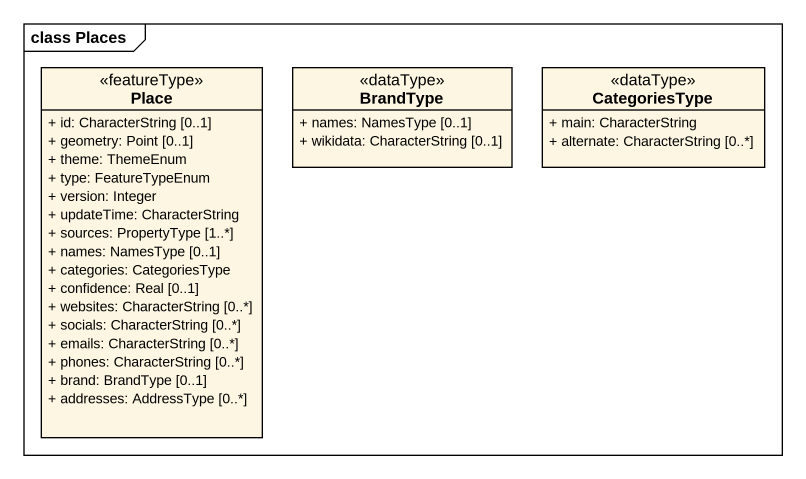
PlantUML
@startuml
mainframe class Places
hide circle
hide empty members
skinparam classAttributeIconSize 0
class Place <<featureType>> {
  + id: CharacterString [0..1]
  + geometry: Point [0..1]
  + theme: ThemeEnum
  + type: FeatureTypeEnum
  + version: Integer
  + updateTime: CharacterString
  + sources: PropertyType [1..*]
  + names: NamesType [0..1]
  + categories: CategoriesType
  + confidence: Real [0..1]
  + websites: CharacterString [0..*]
  + socials: CharacterString [0..*]
  + emails: CharacterString [0..*]
  + phones: CharacterString [0..*]
  + brand: BrandType [0..1]
  + addresses: AddressType [0..*]
}
class BrandType <<dataType>> {
  + names: NamesType [0..1]
  + wikidata: CharacterString [0..1]
}
class CategoriesType <<dataType>> {
  + main: CharacterString
  + alternate: CharacterString [0..*]
}
@enduml
